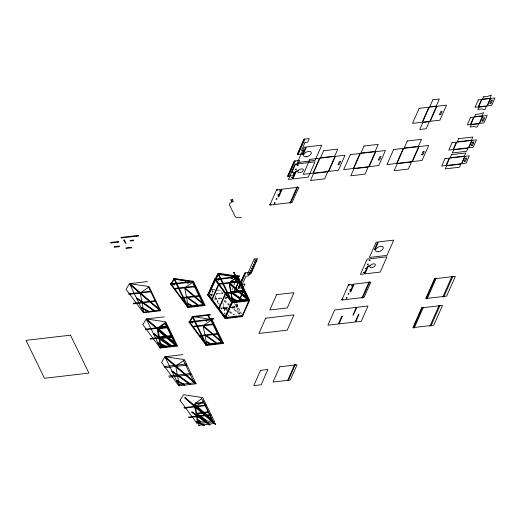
<?xml version="1.0" encoding="UTF-8"?>
<svg xmlns="http://www.w3.org/2000/svg" width="521" height="521" viewBox="0 0 521 521"><rect width="100%" height="100%" fill="white"/><g stroke="black" fill="none" stroke-linecap="round" stroke-linejoin="round"><path stroke-width="0.39" stroke-dasharray="2.6 1.95" d="M211.038 295.993C212.64 296.775 211.259 294.091 210.751 295.668M210.849 294.827L211.064 294.345M210.797 295.322C210.764 293.994 212.959 295.081 211.904 295.895M211.07 294.945L211.285 294.456M212.477 292.138L212.692 291.649M212.698 292.248L212.913 291.76M214.997 296.99L215.212 296.501M216.404 294.183L216.619 293.694M216.625 294.293L216.84 293.805M215.928 299.243L216.143 298.761M216.15 299.36L216.365 298.872M219.178 293.857L219.4 293.369M219.406 293.968L219.621 293.486M217.081 301.613L217.296 301.131M217.303 301.731L217.518 301.242M218.703 298.924L218.924 298.435M218.931 299.034L219.146 298.546M221.959 293.531L222.174 293.043M222.18 293.642L222.395 293.16M218.227 303.984L218.442 303.502M218.449 304.101L218.67 303.613M221.484 298.598L221.699 298.11M221.705 298.709L221.92 298.227M220.754 308.842L220.969 308.354M227.039 297.947L227.254 297.458M223.307 308.399L223.522 307.918M231.78 289.617L232.496 288.028M233.714 285.254L234.75 282.942M223.529 308.517L223.75 308.028M224.056 308.302L224.642 313.134M232.06 290.19L232.698 288.732M234.307 285.098L234.951 283.645M223.874 308.732L224.089 308.25M224.421 308.178L223.932 308.706M224.701 307.546L224.486 308.035L228.022 307.618M225.346 308.588L225.56 308.1M225.671 308.035L225.456 308.523L227.749 308.256M225.593 308.263L225.372 308.745M226.088 308.08L226.303 307.592M226.309 308.191L226.524 307.703M225.248 314.423L225.163 313.779L225.463 313.935M231.187 307.852L231.76 307.377M234.528 303.287L236.098 306.628L231.897 307.162L232.151 306.674M231.865 307.54L232.079 307.058M239.289 314.397L231.78 307.872L231.988 307.377L240.038 314.378M232.613 307.761L232.828 307.279M232.679 307.918L232.946 307.182M234.424 307.103L234.639 306.615M234.645 307.214L234.86 306.732M235.987 306.687L236.313 306.022L235.01 303.333M231.975 307.37L236.664 306.745L236.391 306.179L237.674 303.268M232.731 307.67L236.684 306.836L239.673 312.945L239.458 313.525L236.521 307.377L236.742 306.908M236.664 306.745L237.954 303.841M237.198 306.778L237.413 306.289M237.42 306.895L237.635 306.407M232.894 307.429L239.432 313.564M239.452 313.421L239.667 312.932M210.985 294.873L211.311 295.537L212.099 295.446M225.339 296.508L225.723 296.247M210.126 294.222L213.304 293.851M216.489 293.479L223.652 292.639M210.399 294.795L212.789 294.515M215.968 294.137L223.131 293.303M214.326 298.741L222.259 297.81M225.319 297.452L227.026 297.257M225.105 297.94L227.521 297.66M213.805 299.406L221.744 298.474M225.059 298.084L227.332 297.823M224.844 298.572L227.117 298.305M221.171 307.963L228.634 307.084M231.585 306.739L236.391 306.179M220.65 308.621L227.964 307.768M212.659 289.207L216.541 289.774M217.316 289.891L220.422 290.347M211.936 289.656L215.056 290.073M215.818 290.223L221.249 291.024M227.885 315.198L229.09 315.824M225.632 308.302L227.54 309.669M230.087 311.493L235.166 315.14M227.325 310.151L224.61 308.237L224.395 308.719L226.941 310.542M229.058 311.428L234.32 315.166M229.481 312.366L233.297 315.101M224.46 300.103L229.644 304.603M224.245 300.591L229.487 305.208M224.069 301.171L229.273 305.69M236.814 304.147L241.64 314.085M236.111 303.639L241.418 314.573M212.21 289.767L213.63 292.685M215.043 295.596L220.35 306.524M220.702 307.253L222.474 310.9M211.897 290.575L212.959 292.763M215.082 297.133L218.976 305.15M223.001 302.688L223.574 307.403L222.701 302.701M224.056 308.347L224.825 314.124L224.701 313.466M223.88 307.038L223.659 307.527L224.297 307.983L224.512 307.494L223.88 307.038"/><path stroke-width="0.78" d="M230.354 282.187L238.69 280.793L238.475 281.294M243.079 290.777L243.287 290.262L239.106 281.653L238.631 282.017L239.009 281.561L229.748 282.59L229.546 283.079M243.294 290.288L239.113 290.913L238.911 291.402M237.791 276.228C237.381 275.778 237.315 277.393 237.993 276.462L249.572 300.311L242.389 316.56L225.111 318.585L207.951 295.407L209.344 292.431M246.44 297.699L246.641 297.172L243.711 291.135L243.255 291.493L243.672 291.089L239.907 291.421L239.653 292.157L246.4 297.804M215.056 278.768L214.926 279.64M225.111 318.585L225.326 318.097L207.886 294.534L214.639 279.256L215.238 279.067L232.275 302.082L225.196 318.11L242.604 316.071L242.324 315.505L249.084 300.233L231.676 302.271L224.916 317.543L225.196 318.11M207.951 295.407L208.1 294.495M207.886 294.534L208.485 294.345L215.238 279.067M215.29 279.139L208.53 294.411L208.81 294.977L215.564 279.705L215.29 279.139L239.647 276.286L239.373 275.713L235.961 276.117M216.664 276.755L217.947 273.844L218.618 273.766L232.418 302.18L225.658 317.458M216.729 276.892L218.605 273.304L237.667 276.15M208.856 294.684L208.192 294.339L214.952 279.067L215.616 279.412L218.683 274.333C217.016 274.32 219.588 272.906 218.234 273.492L214.867 279.197M218.703 283.75L211.943 299.021L212.223 299.588L218.976 284.316L218.703 283.75L238.54 281.425L233.714 292.333M229.67 282.799L229.487 283.326L238.885 291.402M225.528 292.965L218.768 308.243L219.048 308.81L225.801 293.538L225.528 292.965L243.144 290.907L238.638 301.086M237.804 291.291L229.474 284.049L229.657 283.535M230.764 291.154L230.549 291.643L229.364 283.639L230.836 291.265L231.663 291.786L237.993 291.044M235.017 281.646L236.951 277.283M230.849 291.278L230.634 291.767L231.272 292.222L231.571 291.773M236.866 277.967L237.081 277.478L238.683 280.78M235.323 281.62L237.27 276.56L218.527 273.799M235.915 281.457L237.205 278.553M232.353 292.991L232.581 292.522L242.779 299.829L242.565 300.317L231.571 292.463L230.881 292.952M231.181 292.906L231.396 292.418M231.461 292.274L231.676 291.786M231.585 292.47L231.37 292.958L241.588 300.298M232.425 292.763L232.64 292.274L238.898 291.584L247.625 299.217L242.793 299.842M234.632 291.447L238.82 281.991L218.976 284.316M232.014 297.875L231.799 298.364L231.031 292.587L232.105 297.999L237.048 300.565L241.757 300.024M236.97 300.539L236.755 301.027L231.923 298.507L232.138 298.019M235.551 301.053L232.268 299.288L232.47 298.793M239.986 283.886L238.051 288.25L241.796 287.813M240.63 282.434L244.811 272.978L250.054 272.366L248.471 275.941L245.84 276.247L242.258 284.368L244.877 284.062L243.294 287.638M232.574 300.891L232.359 301.379L232.21 298.911L232.705 301.04L235.707 300.728L235.44 301.229L232.633 301.555L232.854 301.066M238.26 288.23L240.188 283.867M240.832 282.408L245.013 272.952M287.774 176.306L294.534 161.028M297.445 154.45L304.205 139.179M249.572 300.311L232.301 302.336L232.086 302.825L214.639 279.256M238.963 288.146L245.717 272.874M288.478 176.222L295.238 160.95M298.149 154.366L304.909 139.094M237.752 291.539L238.019 290.803L229.696 283.561M238.703 291.337L238.918 290.848L229.709 282.838M238.546 292.047L238.97 291.623L238.755 292.112L247.332 299.568M235.44 300.943L235.772 300.565M237.127 300.565L236.912 301.053L241.503 300.519L241.829 299.849M239.237 300.93L243.424 291.473L225.801 293.538M242.968 299.881L242.753 300.37L247.286 299.842L247.599 299.152M246.107 297.771L246.322 297.283L239.829 291.63M247.286 299.842L247.547 299.08M421.763 154.646L422.941 151.976M472.56 142.546L471.381 145.222A0.658 0.358 -25.9 0 0 471.726 145.58M117.844 242.193L118.234 241.542L118.508 242.115L111.097 242.981L110.823 242.408L118.234 241.542M211.962 319.588L192.529 316.436L189.11 322.284M207.899 294.958L208.094 294.632M123.868 240.246L124.493 240.083L126.023 243.229M186.166 286.778L192.295 282.571M160.839 326.543L165.033 323.665M204.584 324.7L210.712 320.5M184.03 360.343L175.714 366.048L179.276 385.162M195.577 402.98L201.705 398.78M203.835 401.046L195.518 406.751L199.074 425.865M136.684 236.169L138.391 235.375L138.664 235.941L121.406 237.96L121.132 237.387L138.384 235.368M196.065 413.869L206.791 421.261M232.275 302.082L231.676 302.271L231.949 302.838L249.357 300.799L237.576 276.527M211.754 319.171L223.542 343.443L206.134 345.482L205.86 344.909L206.459 344.72L189.423 321.711L188.823 321.9L206.27 345.462M203.079 304.551L198.384 305.065L188.088 297.654M221.497 342.479L216.801 342.994L206.505 335.596M203.561 402.362L195.564 403.163M208.166 411.844L203.919 412.28L194.626 404.192M212.496 420.753L207.781 421.261L197.511 413.882M197.296 305.228L192.633 305.768L187.645 303.196L186.583 297.791M215.714 343.157L211.018 343.691L206.075 341.131L205 335.719M197.57 413.687L203.867 412.99L212.581 420.577M206.713 421.43L201.998 421.964L196.997 419.333M187.853 303.977L191.311 305.755M206.27 341.906L209.729 343.684M197.264 420.18L200.728 421.958M191.227 305.938L188.244 306.237L187.762 304.114M209.637 343.867L206.642 344.153L206.173 342.043M200.637 422.147L197.667 422.446L197.172 420.317M185.014 288.706L193.623 296.071M203.424 326.628L212.04 333.994M194.698 404.003L203.971 402.967L208.25 411.668M194.424 404.908L203.04 412.274M202.943 412.456L196.625 413.192L195.805 412.671L194.326 405.045M204.857 412.834L208.628 412.489L211.604 418.578M202.096 302.551L195.375 296.82M220.507 340.48L213.799 334.756M211.48 418.76L204.779 413.016M201.764 398.754L203.646 402.186M232.835 199.406L232.092 199.497L233.434 201.451A7.978 5.633 23.9 0 0 229.37 204.343A0.84 0.593 23.9 0 0 229.403 204.753L234.88 216.039A2.514 1.771 23.9 0 0 238.025 217.674L241.51 217.264M124.467 240.031L123.803 240.109L125.353 243.307M130.094 240.481L133.383 240.096L133.663 240.663L130.374 241.047M119.569 246.622L114.718 247.188L114.444 246.622L119.296 246.055M125.945 247.859L131.461 247.215L131.735 247.781L126.089 248.445M147.495 281.555L129.482 283.665L126.062 289.318L143.405 312.737L160.676 310.718L148.928 286.524L129.482 283.665L143.588 312.717M171.656 283.671L170.719 283.782L171.383 284.127L174.411 278.533M193.649 281.874L171.331 284.42L171.057 283.854L193.343 281.242L205.124 305.514L187.716 307.553L173.714 278.559L174.385 278.481L188.185 306.895M215.564 279.705L237.882 277.159M128.635 293.824L150.862 291.226M194.307 286.14L174.47 288.465L174.743 289.031L194.659 286.869M128.915 294.398L151.136 291.793M133.239 303.307L155.466 300.708M198.911 295.622L181.295 297.68L181.575 298.253L199.191 296.189M133.519 303.873L155.74 301.275M204.851 304.948L187.443 306.986L188.042 306.797L171.005 283.782L170.406 283.971L187.853 307.54M164.291 316.866L146.271 318.976L142.858 324.629L160.194 348.048L177.472 346.029L165.724 321.835L146.271 318.976L160.383 348.028M192.822 316.455L210.08 314.437L210.354 315.01L193.102 317.029M210.145 318.754L213.551 318.357L213.831 318.924L189.475 321.776L189.748 322.349L212.034 319.738L210.731 319.959L221.933 343.026M242.324 315.505L224.916 317.543L225.515 317.354L208.485 294.345M160.976 326.719L166.264 326.094M145.431 329.135L167.651 326.537M145.704 329.708L167.931 327.103M158.892 328.764L167.098 327.8M212.724 324.069L192.887 326.387L193.161 326.96L213.004 324.635M159.615 336.898L164.629 336.312M167.111 336.019L170.868 335.576M150.035 338.617L172.256 336.019M150.309 339.184L172.536 336.586M161.92 338.429L166.57 337.888M169.051 337.595L171.702 337.282M217.329 333.551L199.712 335.609L199.986 336.175L217.602 334.117M161.341 346.712L162.793 346.543M165.932 346.178L168.954 345.82M171.624 345.508L174.789 345.143M205.86 344.909L223.268 342.87M182.943 354.632L164.923 356.742L161.51 362.395L178.853 385.814L196.124 383.795L184.375 359.601L164.923 356.742L179.035 385.794M163.946 366.615L186.166 364.016M164.499 367.754L186.72 365.156M168.55 376.097L190.771 373.498M169.104 377.237L191.324 374.638M178.996 384.596L194.235 382.811L183.366 360.421M183.887 407.604L206.108 405.006M184.16 408.177L206.388 405.572M188.491 417.087L210.712 414.488M188.765 417.653L210.992 415.055M198.801 425.299L214.04 423.514L203.17 401.124M187.215 296.99L186.316 296.358L184.916 288.836M186.948 297.621L197.381 305.052M205.626 334.918L204.733 334.287L203.333 326.765M205.365 335.55L215.798 342.981M194.633 296.117L185.222 288.002M194.313 296.762L203.151 304.355M213.096 334.046L203.62 325.905M212.731 334.69L221.568 342.277M128.498 247.56L131.702 247.716M237.322 277.12L218.69 274.385L218.644 273.818M174.756 279.243L185.378 280.969L185.932 282.108M192.946 281.255L193.545 281.666M133.083 240.129L133.591 240.513M110.823 242.408L111.768 242.903M192.203 316.625L192.868 316.97L189.8 322.056L189.13 321.704M141.373 307.455L149.234 311.545M141.237 307.683L149.097 311.773M141.1 307.911L148.954 312.001M160.644 343.45L165.841 346.159M158.169 342.766L166.023 346.856M158.032 342.994L165.886 347.084M157.889 343.222L165.75 347.312M161.152 345.521L162.793 346.374M176.821 380.532L184.681 384.622M176.684 380.76L184.538 384.85M176.547 380.988L184.401 385.078M196.625 421.235L204.479 425.325M196.482 421.463L204.343 425.553M196.345 421.691L204.206 425.781M136.834 298.012L154.854 310.933M136.632 298.201L154.652 311.122M136.43 298.39L154.45 311.311M161.901 338.585L171.513 345.482M153.63 333.323L171.643 346.244M153.428 333.512L171.442 346.432M153.226 333.7L171.246 346.621M159.999 339.23L168.973 345.664M172.282 371.089L190.295 384.01M172.08 371.278L190.1 384.198M171.878 371.466L189.898 384.387M192.08 411.792L210.1 424.713M191.878 411.981L209.898 424.902M191.682 412.17L209.696 425.09M129.963 283.815L160.442 310.308M129.729 283.978L160.208 310.47M129.488 284.14L159.973 310.633M158.859 328.914L166.987 335.98M169.019 337.745L173.858 341.952M146.759 319.126L177.238 345.618M146.518 319.288L177.003 345.781M146.284 319.451L176.762 345.944M158.43 330.744L164.662 336.162M166.694 337.927L174.822 344.993M165.411 356.892L195.889 383.384M165.17 357.054L195.655 383.547M164.936 357.217L195.414 383.71M185.209 397.595L215.694 424.087M184.975 397.757L215.453 424.25M184.74 397.92L215.219 424.413M121.132 237.387L121.627 237.934M215.14 279.158L232.301 302.336M114.444 246.622L114.854 247.175M170.667 284.323L174.112 278.514L193.037 281.275L193.089 281.835L173.786 278.696L174.177 279.503M232.177 201.777L231.122 199.608L230.751 199.654L231.845 201.914M237.211 277.237L248.419 300.311M236.547 277.315L247.749 300.389M217.947 273.844L231.747 302.258L224.994 317.536L223.574 314.619M192.978 281.952L204.186 305.026M211.396 319.881L222.597 342.948M192.314 282.03L203.516 305.104M206.596 344.824L192.803 316.403L192.132 316.481L205.932 344.902M165.235 323.73L166.329 325.99M167.254 327.885L170.934 335.472M171.858 337.367L174.053 341.887M195.994 413.993L196.984 419.281M158.228 330.783L159.335 336.709M159.81 339.282L160.572 343.365M160.982 345.586L161.178 346.608M338.578 164.786A0.658 0.358 -25.9 0 0 339.347 164.291L340.526 161.621A0.658 0.358 -25.9 0 0 340.18 161.263A2.156 1.172 -25.9 0 0 339.992 161.282A0.658 0.358 -25.9 0 0 339.269 161.77L338.083 164.441A0.658 0.358 -25.9 0 0 338.435 164.799M378.949 160.058A0.658 0.358 -25.9 0 0 379.718 159.569L380.903 156.893A0.658 0.358 -25.9 0 0 380.551 156.534A2.156 1.172 -25.9 0 0 380.363 156.56A0.658 0.358 -25.9 0 0 379.64 157.042L378.461 159.713A0.658 0.358 -25.9 0 0 378.806 160.077M423.664 151.487A2.156 1.172 -25.9 0 1 423.853 151.468M423.039 151.963A0.658 0.358 -25.9 0 1 423.807 151.474A0.658 0.358 -25.9 0 1 424.205 151.826L423.019 154.503A0.658 0.358 -25.9 0 1 422.251 154.991A0.658 0.358 -25.9 0 1 421.86 154.633M473.283 142.064A2.156 1.172 -25.9 0 1 473.472 142.038A0.658 0.358 -25.9 0 1 473.823 142.402L472.638 145.072A0.658 0.358 -25.9 0 1 471.87 145.561M472.664 142.533A0.658 0.358 -25.9 0 1 473.426 142.044M464.817 161.517A0.658 0.358 -25.9 0 0 465.579 161.022L466.764 158.351A0.658 0.358 -25.9 0 0 466.412 157.987A2.156 1.172 -25.9 0 0 466.23 158.013A0.658 0.358 -25.9 0 0 465.507 158.495L464.322 161.171A0.658 0.358 -25.9 0 0 464.673 161.53M482.641 121.217A0.658 0.358 -25.9 0 0 483.41 120.729L484.595 118.052A0.658 0.358 -25.9 0 0 484.243 117.694A2.156 1.172 -25.9 0 0 484.055 117.713A0.658 0.358 -25.9 0 0 483.332 118.202L482.153 120.872A0.658 0.358 -25.9 0 0 482.498 121.237M440.082 114.698A0.658 0.358 -25.9 0 0 440.844 114.203L442.029 111.533A0.658 0.358 -25.9 0 0 441.678 111.168A2.156 1.172 -25.9 0 0 441.495 111.194A0.658 0.358 -25.9 0 0 440.773 111.676L439.587 114.353A0.658 0.358 -25.9 0 0 439.939 114.711M491.961 100.149A0.658 0.358 -25.9 0 1 492.358 100.507L491.173 103.178A0.658 0.358 -25.9 0 1 490.45 103.666A2.156 1.172 -25.9 0 1 490.261 103.686A0.658 0.358 -25.9 0 1 489.916 103.327L491.095 100.651A0.658 0.358 -25.9 0 1 491.817 100.169M217.7 279.725C218.618 281.607 219.432 278.631 217.706 279.679M231.591 278.097C232.477 279.966 233.369 277.029 231.598 278.058M180.005 400.245L197.264 423.742L214.541 421.717L202.721 397.601L183.529 394.716L180.005 400.245M278.123 196.912L278.833 196.795L282.219 189.136L298.865 187.189L292.112 202.461L269.826 205.072L276.586 189.8L281.516 189.221L278.123 196.892M296.351 171.214L292.958 178.918L308.269 177.127L315.029 161.855L295.192 164.174L288.432 179.452L292.255 179.003L295.641 171.35L296.351 171.214M302.362 154.737L303.072 154.62L306.465 146.961L321.783 145.17L315.023 160.442L297.406 162.506L304.16 147.235L305.762 147.046L302.369 154.717M350.079 291.871L350.789 291.753L354.176 284.095L370.828 282.148L364.068 297.419L341.783 300.031L348.542 284.759L353.472 284.179L350.079 291.851M368.314 266.172L367.592 266.322L364.212 273.961L360.389 274.411L367.149 259.132L386.986 256.814L380.232 272.086L364.915 273.877L368.301 266.224M374.325 249.696L375.035 249.579L378.422 241.92L393.739 240.129L386.979 255.401L369.363 257.465L376.123 242.187L377.718 242.005L374.325 249.676M173.467 284.433C174.509 286.309 175.108 283.281 173.473 284.401M187.358 282.805C188.407 284.668 189.051 281.653 187.365 282.773M191.884 322.356C193.102 324.251 193.206 321.144 191.884 322.356M205.775 320.734C206.935 322.623 207.273 319.503 205.775 320.734M217.915 279.23C219.172 281.093 219.328 278.006 217.921 279.197M231.806 277.602C232.822 279.477 233.493 276.475 231.812 277.569M269.989 204.74C271.474 205.613 271.154 203.079 269.989 204.714M274.267 203.17C275.804 204.024 275.375 201.523 274.267 203.17M276.371 190.308C277.823 191.207 277.647 188.582 276.371 190.308M276.065 199.113C277.446 200.044 277.393 197.407 276.071 199.081M277.862 195.049C279.334 195.942 279.074 193.343 277.869 195.023M279.66 190.986C281.099 191.891 280.91 189.273 279.666 190.96M291.76 177.681C293.193 178.592 293.076 175.935 291.76 177.681M293.557 173.617C295.081 174.483 294.697 171.95 293.557 173.617M295.355 169.559C296.736 170.491 296.69 167.853 295.361 169.527M297.152 165.496C298.52 166.44 298.513 163.757 297.159 165.47M341.945 299.699C343.489 300.558 343.072 297.999 341.945 299.699M346.224 298.129C347.748 298.969 347.357 296.495 346.237 298.071M348.334 285.267C349.897 286.107 349.337 283.626 348.334 285.234M348.021 294.072C349.448 294.964 349.285 292.431 348.035 294.013M349.819 290.008C351.252 290.894 351.121 288.341 349.832 289.95M351.616 285.944C353.03 286.869 352.951 284.199 351.616 285.944M363.723 272.639C365.299 273.473 364.759 270.998 363.723 272.613M365.514 268.575C367.051 269.416 366.628 266.947 365.534 268.517M367.312 264.518C368.77 265.391 368.568 262.858 367.331 264.46M369.109 260.454C370.646 261.295 370.229 258.846 369.128 260.396M342.46 316.188L339.06 323.893L355.029 322.03L358.871 314.091L355.732 321.945L361.235 321.301L367.995 306.029L356.931 307.325L353.088 315.257L356.227 307.403L334.69 309.923L327.93 325.202L338.357 323.977L341.75 316.319L342.46 316.188M295.361 164.323L291.773 172.444L294.398 172.138L292.815 175.714L287.572 176.326L294.332 161.054L299.568 160.442L297.986 164.017L295.361 164.323M305.026 142.467L301.444 150.595L304.062 150.282L302.48 153.858L297.244 154.476L303.997 139.198L309.24 138.586L307.657 142.161L305.026 142.467M230.614 281.574L230.399 282.063L236.742 277.374L230.614 281.574M254.183 259.061L247.429 274.339L250.835 273.935L257.595 258.663L254.183 259.061M250.712 270.562L249.813 272.594A0.755 0.41 -25.9 0 0 250.262 273.004A0.755 0.41 -25.9 0 0 251.148 272.437L252.047 270.406A0.755 0.41 -25.9 0 0 251.597 269.995A0.755 0.41 -25.9 0 0 250.712 270.562M255.205 260.409L254.307 262.441A0.755 0.41 -25.9 0 0 254.756 262.845A0.755 0.41 -25.9 0 0 255.642 262.284L256.54 260.253A0.755 0.41 -25.9 0 0 256.091 259.842A0.755 0.41 -25.9 0 0 255.205 260.409M297.003 187.072L289.936 203.053L290.64 202.969L297.706 186.993L297.003 187.072M309.917 159.361L303.281 174.359L312.913 173.232L319.549 158.228L309.917 159.361M319.992 158.176L313.355 173.18L328.321 171.429L334.957 156.43L319.992 158.176M313.583 173.46L310.47 180.507L324.694 178.84L327.807 171.8L313.583 173.46M323.626 150.771L320.506 157.811L334.729 156.144L337.849 149.104L323.626 150.771M335.4 156.378L328.764 171.376L338.396 170.25L345.032 155.245L335.4 156.378M265.697 318.181L258.944 333.453L287.221 330.145L293.974 314.873L265.697 318.181M276.592 294.691L269.839 309.969L287.247 307.931L294 292.659L276.592 294.691M350.294 154.633L343.658 169.638L353.284 168.504L359.926 153.506L350.294 154.633M260.539 370.346L253.786 385.618L261.19 384.752L267.95 369.48L260.539 370.346M360.369 153.454L353.733 168.459L368.692 166.707L375.335 151.702L360.369 153.454M353.954 168.739L350.841 175.779L365.065 174.112L368.178 167.072L353.954 168.739M363.997 146.043L360.884 153.083L375.107 151.422L378.22 144.382L363.997 146.043M279.79 366.784L273.03 382.056L290.288 380.037L297.042 364.765L279.79 366.784M375.778 151.65L369.142 166.655L378.767 165.522L385.41 150.523L375.778 151.65M294.593 364.72L287.527 380.695L288.23 380.61L295.296 364.635L294.593 364.72M393.596 149.566L386.953 164.564L396.585 163.438L403.221 148.439L393.596 149.566M419.164 108.361L412.528 123.366L422.153 122.24L428.796 107.235L419.164 108.361M403.671 148.387L397.028 163.386L411.994 161.634L418.63 146.635L403.671 148.387M397.256 163.672L394.143 170.712L408.366 169.045L411.479 162.005L397.256 163.672M407.298 140.976L404.179 148.016L418.409 146.349L421.522 139.309L407.298 140.976M429.239 107.183L422.603 122.188L429.825 121.341L436.461 106.336L429.239 107.183M422.824 122.468L419.711 129.508L426.191 128.752L429.311 121.706L422.824 122.468M432.866 99.771L429.753 106.812L436.233 106.056L439.346 99.016L432.866 99.771M419.079 146.583L412.437 161.582L422.069 160.455L428.705 145.457L419.079 146.583M436.904 106.284L430.268 121.289L439.9 120.162L446.536 105.157L436.904 106.284M368.966 282.03L361.893 298.012L362.596 297.927L369.669 281.952L368.966 282.03M444.986 158.671L441.723 166.036L445.989 165.541L449.245 158.176L444.986 158.671M452.046 142.721L448.783 150.087L453.042 149.592L456.305 142.226L452.046 142.721M449.688 158.124L446.432 165.489L461.398 163.737L464.654 156.372L449.688 158.124M456.748 142.174L453.485 149.54L468.451 147.788L471.713 140.423L456.748 142.174M446.66 165.769L445.279 168.882L459.502 167.221L460.883 164.108L446.66 165.769M451.583 154.639L450.203 157.752L464.426 156.092L465.807 152.979L451.583 154.639M453.713 149.82L452.339 152.933L466.562 151.272L467.936 148.153L453.713 149.82M458.636 138.69L457.262 141.803L471.485 140.142L472.86 137.023L458.636 138.69M470.554 117.472L467.298 124.838L470.443 124.467L473.706 117.101L470.554 117.472M478.317 99.921L475.061 107.287L478.206 106.922L481.469 99.557L478.317 99.921M474.149 117.049L470.886 124.415L479.222 123.444L482.485 116.072L474.149 117.049M481.912 99.504L478.656 106.87L486.985 105.893L490.248 98.528L481.912 99.504M471.114 124.701L470.098 127L474.279 126.518L475.829 127.098L477.334 126.922L478.708 123.809L471.114 124.701M475.68 114.379L474.664 116.684L482.257 115.792L483.631 112.679L479.821 113.897L475.68 114.379M478.877 107.15L477.861 109.449L482.042 108.967L483.599 109.553L485.097 109.377L486.471 106.264L478.877 107.15M483.442 96.834L482.426 99.133L490.02 98.248L491.394 95.135L487.63 96.339L483.442 96.834M465.097 156.32L461.84 163.685L466.1 163.184L469.356 155.818L465.097 156.32M472.156 140.37L468.893 147.736L473.159 147.235L476.415 139.869L472.156 140.37M482.928 116.027L479.665 123.392L483.924 122.891L487.187 115.525L482.928 116.027M490.691 98.476L487.435 105.841L491.694 105.34L494.95 97.974L490.691 98.476M421.613 307.865L412.866 327.637L433.759 325.189L442.505 305.423L421.613 307.865M434.481 278.781L425.735 298.553L446.627 296.104L455.374 276.338L434.481 278.781M422.427 307.383L413.322 327.97L414.28 327.852L423.391 307.273L422.427 307.383M435.296 278.299L426.185 298.885L427.148 298.767L436.253 278.188L435.296 278.299M439.092 305.436L429.988 326.016L430.952 325.905L440.056 305.319L439.092 305.436M451.961 276.351L442.857 296.931L443.82 296.82L452.925 276.234L451.961 276.351M148.589 287.266L140.266 292.971L143.829 312.092L159.732 310.229L148.589 287.266M165.378 322.577L157.062 328.282L160.624 347.403L176.528 345.54L165.378 322.577M298.396 170.582L297.4 170.699A0.755 0.41 -25.9 0 0 296.521 171.259A0.755 0.41 -25.9 0 0 296.97 171.67L297.966 171.552A2.931 1.589 -25.9 0 0 301.483 172.151A2.931 1.589 -25.9 0 0 302.857 169.045A2.931 1.589 -25.9 0 0 298.396 170.582M234.157 272.398L233.493 272.476L235.668 276.951L236.332 276.872L234.157 272.398M370.359 265.541L369.363 265.658A0.755 0.41 -25.9 0 0 368.477 266.218A0.755 0.41 -25.9 0 0 368.933 266.628L369.923 266.511A2.931 1.589 -25.9 0 0 373.446 267.11A2.931 1.589 -25.9 0 0 374.82 264.004A2.931 1.589 -25.9 0 0 370.359 265.541M208.341 315.042L207.677 315.12L209.846 319.594L210.517 319.516L208.341 315.042M70.498 335.166L26.05 340.369L44.467 378.298L88.915 373.095L70.498 335.166M252.945 266.908A0.755 0.41 -25.9 0 0 253.864 266.12A0.755 0.41 -25.9 0 0 252.718 266.238A0.755 0.41 -25.9 0 0 252.945 266.908M252.047 268.94A0.755 0.41 -25.9 0 0 252.965 268.152A0.755 0.41 -25.9 0 0 251.819 268.269A0.755 0.41 -25.9 0 0 252.047 268.94M253.844 264.883A0.755 0.41 -25.9 0 0 254.762 264.088A0.755 0.41 -25.9 0 0 253.616 264.206A0.755 0.41 -25.9 0 0 253.844 264.883M378.129 251.76A4.188 2.273 -25.9 0 0 383.241 247.364A4.188 2.273 -25.9 0 0 376.878 248.009A4.188 2.273 -25.9 0 0 378.129 251.76M306.172 156.808A4.188 2.273 -25.9 0 0 311.278 152.412A4.188 2.273 -25.9 0 0 304.915 153.05A4.188 2.273 -25.9 0 0 306.172 156.808"/></g></svg>
